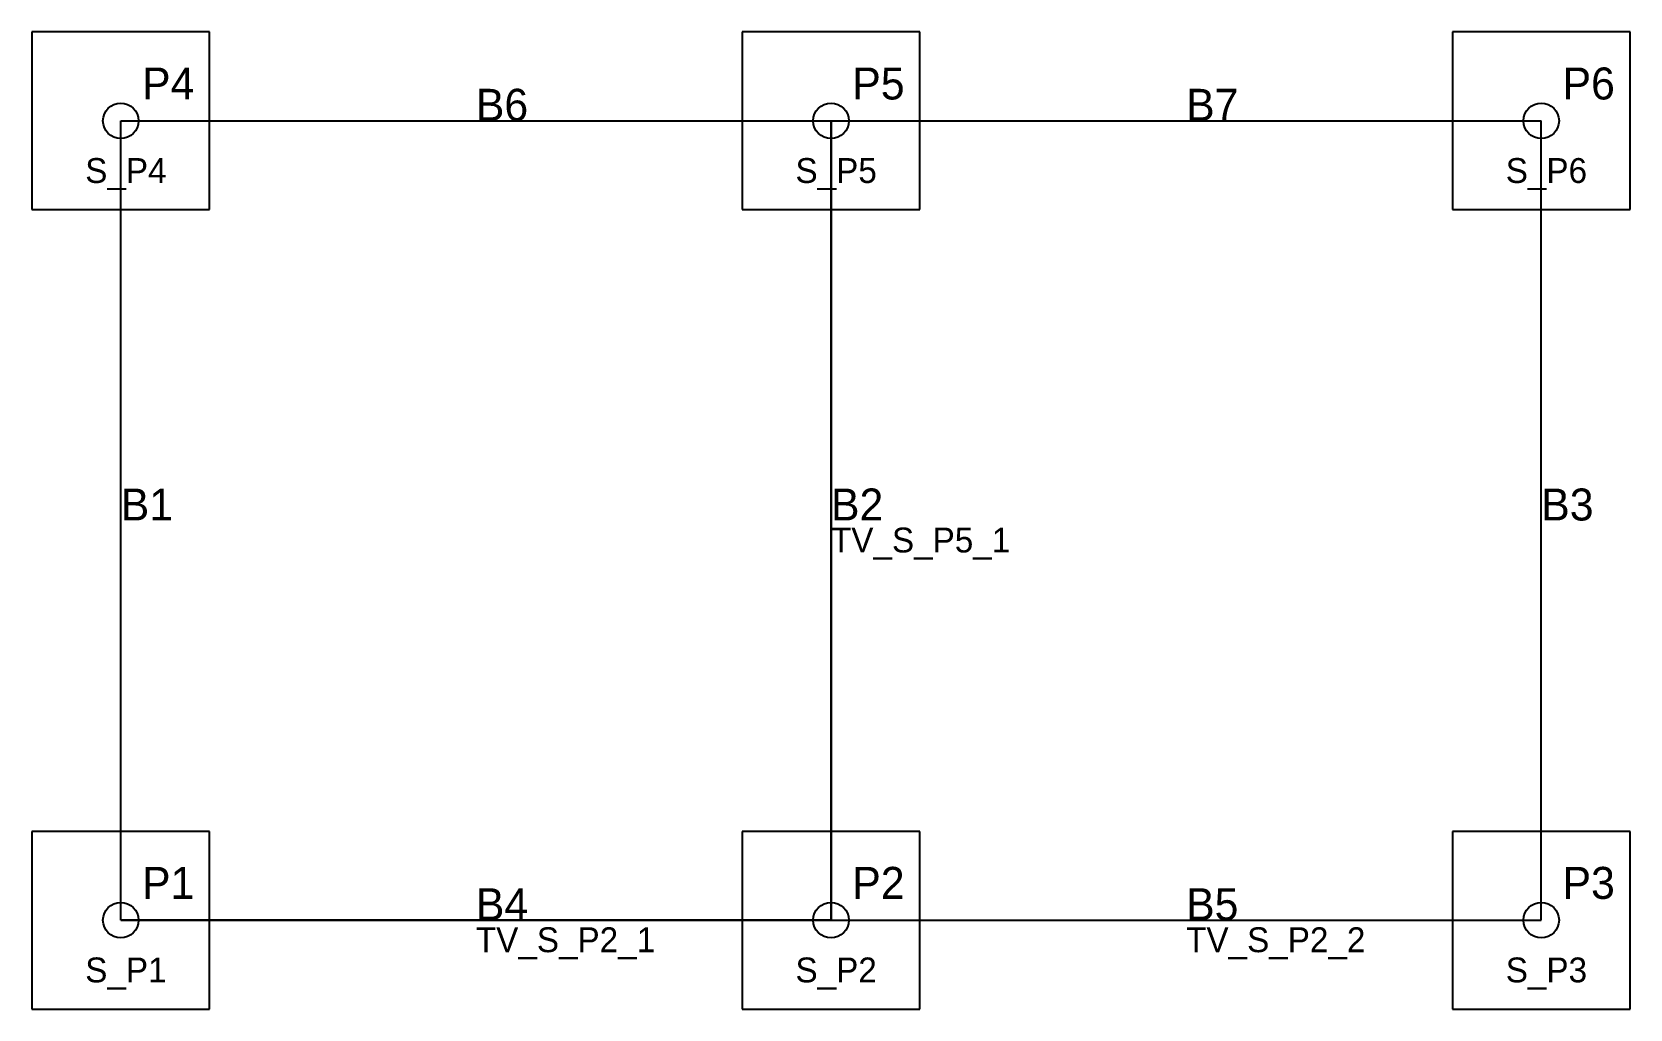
# Model space of a CAD drawing. Extents: x -0.5 to 8.5, y -0.5 to 5.
import ezdxf

# ---------------------------------------------------------------- set-up
doc = ezdxf.new("R2010")
doc.units = 0

msp = doc.modelspace()

# ---------------------------------------------------------------- linework, layer by layer
at = {"layer": 'AMARRACAO'}
for p, q in [((4, 4.5), (4, 0)), ((4, 0), (0, 0)), ((4, 0), (8, 0))]:
    msp.add_line(p, q, dxfattribs=at)
at = {"layer": 'PILARES'}
for centre in [(0, 4.5), (4, 4.5), (8, 4.5), (0, 0), (4, 0), (8, 0)]:
    msp.add_circle(centre, 0.1, dxfattribs=at)
at = {"layer": 'SAPATAS'}
for p, q in [((0.5, 5), (-0.5, 5)), ((-0.5, 5), (-0.5, 4)), ((0.5, 4), (0.5, 5)), ((4.5, 5), (3.5, 5)), ((3.5, 5), (3.5, 4)), ((4.5, 4), (4.5, 5)), ((8.5, 5), (7.5, 5)), ((7.5, 5), (7.5, 4)), ((8.5, 4), (8.5, 5)), ((-0.5, 4), (0.5, 4)), ((3.5, 4), (4.5, 4)), ((7.5, 4), (8.5, 4)), ((0.5, 0.5), (-0.5, 0.5)), ((-0.5, 0.5), (-0.5, -0.5)), ((0.5, -0.5), (0.5, 0.5)), ((4.5, 0.5), (3.5, 0.5)), ((3.5, 0.5), (3.5, -0.5)), ((4.5, -0.5), (4.5, 0.5)), ((8.5, 0.5), (7.5, 0.5)), ((7.5, 0.5), (7.5, -0.5)), ((8.5, -0.5), (8.5, 0.5)), ((-0.5, -0.5), (0.5, -0.5)), ((3.5, -0.5), (4.5, -0.5)), ((7.5, -0.5), (8.5, -0.5))]:
    msp.add_line(p, q, dxfattribs=at)
at = {"layer": 'VIGAS'}
for p, q in [((0, 0), (0, 4.5)), ((0, 4.5), (4, 4.5)), ((4, 0), (4, 4.5)), ((4, 4.5), (8, 4.5)), ((8, 0), (8, 4.5)), ((0, 0), (4, 0)), ((4, 0), (8, 0))]:
    msp.add_line(p, q, dxfattribs=at)

# ---------------------------------------------------------------- texts
at = {"layer": 'TEXTOS'}
for s, height, p in [('P4', 0.18, (0.12, 4.62)), ('P5', 0.18, (4.12, 4.62)), ('P6', 0.18, (8.12, 4.62)), ('B6', 0.18, (2, 4.5)), ('B7', 0.18, (6, 4.5)), ('S_P4', 0.14, (-0.2, 4.15)), ('S_P5', 0.14, (3.8, 4.15)), ('S_P6', 0.14, (7.8, 4.15)), ('B1', 0.18, (0, 2.25)), ('B2', 0.18, (4, 2.25)), ('B3', 0.18, (8, 2.25)), ('TV_S_P5_1', 0.14, (4, 2.07)), ('P1', 0.18, (0.12, 0.12)), ('P2', 0.18, (4.12, 0.12)), ('P3', 0.18, (8.12, 0.12)), ('B4', 0.18, (2, 0)), ('B5', 0.18, (6, 0)), ('TV_S_P2_1', 0.14, (2, -0.18)), ('TV_S_P2_2', 0.14, (6, -0.18)), ('S_P1', 0.14, (-0.2, -0.35)), ('S_P2', 0.14, (3.8, -0.35)), ('S_P3', 0.14, (7.8, -0.35))]:
    msp.add_text(s, height=height, dxfattribs=at).set_placement(p)

doc.saveas('drawing.dxf')
